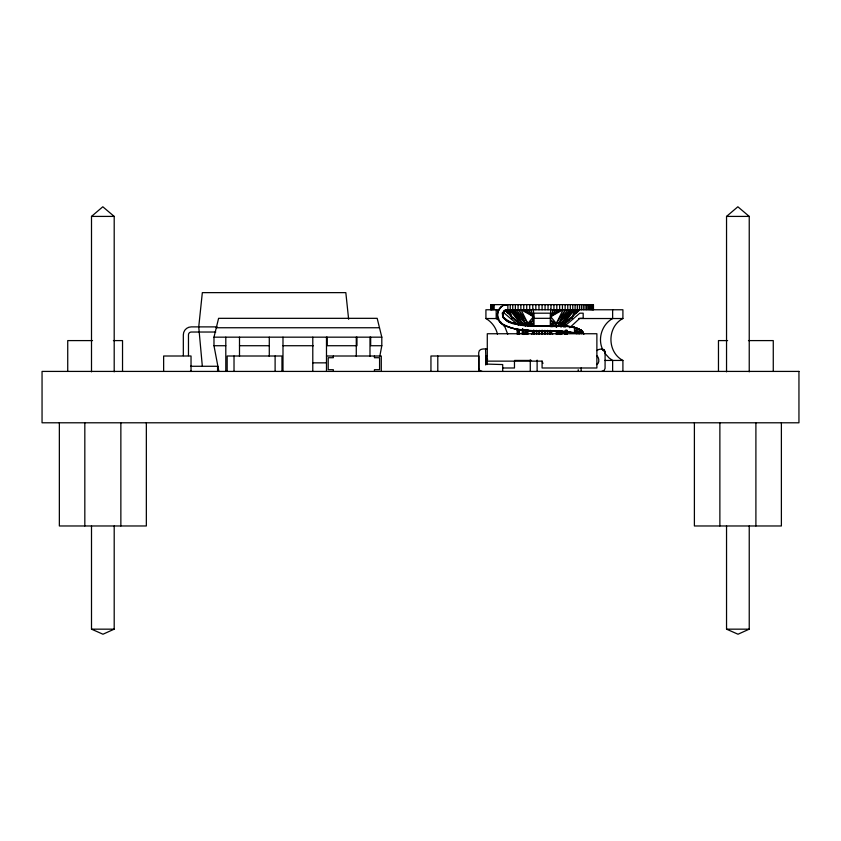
<?xml version="1.0" encoding="UTF-8"?>
<svg xmlns="http://www.w3.org/2000/svg" width="841" height="841" viewBox="0 0 841 841"><rect width="100%" height="100%" fill="white"/><g stroke="black" fill="none" stroke-linecap="round" stroke-linejoin="round"><path stroke-width="1.26" d="M564.71 334.171L565.394 330.313L565.72 334.171M565.478 330.313L565.089 334.171M527.885 334.476L527.927 329.577M527.959 325.909L527.969 323.47L518.771 323.596L505.273 310.634M561.231 334.056L561.283 331.438M561.378 326.213L561.431 323.596L571.27 309.761L558.845 323.47L556.195 323.47L553.672 326.403M566.203 334.171L566.287 330.313L566.382 334.171M566.676 334.171L566.76 330.313L566.781 334.171M517.783 334.171L517.877 330.313L517.961 334.171M533.762 334.171L533.52 330.313M558.277 334.056L558.371 331.438M558.561 326.213L558.655 323.47M486.382 356.258L485.572 357.719L487.286 355.711M518.445 334.171L518.655 330.313M485.583 357.53C486.855 355.133 485.194 358.161 485.972 356.626M522.124 334.056L522.429 328.831M524.91 334.056L525.131 330.135M525.362 326.213L525.52 323.47M544.632 334.171L544.873 330.313L545.441 334.171M536.211 334.171L536.547 330.313L537.01 334.171M550.308 326.108C561.546 326.981 576.18 323.396 583.885 333.74C576.421 322.471 559.233 327.864 548.311 326.098C537.725 326.003 527.055 325.93 516.605 323.964C509.078 325.057 494.55 313.104 507.859 309.761L507.859 304.631C496.789 303.916 493.699 320.284 503.265 324.573C526.109 336.158 553.073 327.422 576.979 333.74M502.55 315.343L503.118 312.495L504.474 310.844M505.273 310.361L502.697 313.714L503.528 318.066M560.285 334.518L560.663 330.881M561.042 327.244L561.431 323.596L572.984 309.761M526.781 334.476L527.318 329.577M527.706 325.909L527.969 323.47L529.662 325.425M547.165 334.171L547.617 330.313L547.954 334.171M538.724 334.171L539.302 330.313L539.533 334.171M549.636 334.171L550.308 330.313L550.403 334.171M379.848 356.006L381.803 345.725L381.803 337.167L377.178 318.329L218.597 318.329L213.982 337.167L213.982 345.725L218.86 371.417M541.268 334.171L542.088 330.313L542.897 334.171M533.11 333.74L533.867 330.313L534.54 334.171M564.542 326.96L563.691 323.596L576.211 313.251L577.157 309.761L572.616 316.721L565.394 323.596L558.655 323.596L558.802 326.213M561.578 326.213L561.431 323.596L574.54 309.761L572.616 316.721L575.927 309.761M564.406 333.74L565.057 331.459M502.687 313.777L504.127 311.128L507.859 309.761L504.127 311.128L503.118 312.495M553.273 309.761L550.645 316.647L556.332 323.47L565.32 309.761L558.845 323.47L550.645 323.47M532.469 333.74L533.867 330.313L531.459 334.424M532.563 320.4L533.52 318.192M581.772 333.74L582.655 331.838C560.095 316.552 523.407 336.442 502.718 316.552L502.697 313.714L503.496 318.035L507.459 321.073L511.139 322.566M551.906 326.886L553.515 323.47L550.645 326.108M576.779 328.074L574.498 332.836L557.436 331.301L567.717 331.69L554.177 331.28M579.785 309.761L576.211 313.251L578.219 309.761M563.407 326.96L561.431 323.596L558.845 323.47L567.433 309.761M555.838 309.761L550.645 316.647L563.092 309.761L556.332 323.47L550.645 320.064L553.588 323.47M558.845 323.47L569.42 309.761M574.54 309.761L563.691 323.596L569.021 320.169M576.211 313.251L579.092 309.761M531.722 325.751L530.66 323.47L533.52 320.064L527.833 323.47L518.844 309.761L525.52 323.596L525.604 326.213M501.162 306.954C493.982 317.278 498.839 308.1 502.718 305.903M569.672 327.748L579.785 318.329L583.181 318.329L583.181 313.188L579.785 313.188L564.574 326.234M558.34 309.761L550.645 316.647L560.768 309.761M578.892 328.947L574.498 332.836L574.498 327.443L580.868 330.145L583.885 333.74L580.868 330.145L574.498 327.443L581.152 330.366L574.498 332.836L582.655 331.838L579.47 333.74L569.693 331.911M91.501 371.848L91.501 216.41L102.812 206.781L114.197 216.41L114.197 371.848M726.54 371.848L726.54 216.41L737.862 206.781L749.236 216.41L749.236 371.848M487.654 359.244L485.919 360.442L485.919 364.1M505.073 309.761L507.953 313.251L507.007 309.761L622.908 309.761L622.908 318.529C606.95 326.781 606.95 352.179 622.908 360.442L622.908 371.417M507.102 309.835L504.127 311.128L507.859 309.761M504.127 311.128L506.419 309.972M114.197 525.972L114.197 629.163L102.98 634.219L91.501 629.163L91.501 525.972M749.236 525.972L749.236 629.163L738.02 634.219L726.54 629.163L726.54 525.972M596.879 350.592C599.297 348.269 605.068 348.468 605.1 352.579L605.068 368.432L604.101 370.408L601.672 371.417M582.655 331.838L575.77 333.225L572.889 332.447M504.358 305.199L507.859 304.631M596.542 364.563C599.791 363.669 599.318 357.541 596.879 355.743M509.635 309.761L520.474 323.596L511.549 316.721L509.635 309.761L522.734 323.596L533.52 323.47M511.191 309.761L522.734 323.596L525.32 323.47L516.731 309.761M91.501 216.41L114.197 216.41M726.54 216.41L749.236 216.41M490.713 304.631L593.452 304.631L593.452 309.761M498.808 309.761L485.919 309.761L485.919 318.529C491.691 321.914 496.095 327.654 497.462 334.245M502.119 313.188L504.379 313.188L518.645 325.425M533.867 318.329L550.308 318.329M485.919 318.529L498.808 318.529M510.582 318.529L514.503 318.529M569.462 318.529L573.383 318.529M578.619 318.529L622.908 318.529M217.083 326.886L191.264 326.886A7.937 7.937 0 0 0 183.327 334.834L183.327 355.659M216.284 327.748L379.491 327.748M215.769 332.027L191.264 332.027A2.807 2.807 0 0 0 188.468 334.834L188.468 355.659M213.982 337.167L381.803 337.167M92.531 340.594L67.732 340.594L67.732 371.417M113.398 340.594L122.534 340.594L122.534 371.417M727.602 340.594L718.466 340.594L718.466 371.417M748.469 340.594L773.268 340.594L773.268 371.417M213.982 345.725L225.798 345.725M239.496 345.725L269.288 345.725M282.986 345.725L313.472 345.725M381.803 345.725L370.671 345.725L370.671 337.167M487.286 349.152C484.521 348.763 478.802 348.342 478.718 352.579L478.75 368.432L479.727 370.408L482.145 371.417M326.487 356.006L381.288 356.006L381.288 371.417M514.503 360.442L531.512 360.442M604.784 360.442L622.908 360.442M487.286 361.136L542.088 361.136L542.96 363.428M312.789 362.849L326.487 362.849M485.572 349.152L486.077 364.058L502.697 364.563L502.697 371.417M217.851 366.277L191.264 366.277A2.807 2.807 0 0 1 190.539 366.182M502.823 367.99L514.471 367.99L514.471 361.136M91.501 629.163L114.197 629.163M726.54 629.163L749.236 629.163M546.471 331.259L563.302 331.417C543.496 330.103 521.651 333.877 503.265 324.573C498.702 322.229 496.4 316.626 497.861 311.727C496.285 316.899 498.986 322.681 503.875 324.941M540.374 326.003L548.311 326.098M557.436 326.14L569.735 326.665M535.717 331.039L548.784 331.27M542.802 326.045L532.427 325.73M537.862 331.112L516.963 329.262M534.687 325.803L532.311 325.698L534.687 325.824M525.173 330.355L529.925 330.744M526.624 325.33L523.239 324.983L533.52 325.782L530.66 323.47M526.624 330.492C518.666 329.619 510.277 328.81 503.265 324.573M523.659 325.036L511.055 322.534M572.364 327.023L576.274 327.916M603.281 349.551L601.672 349.152L604.101 350.15L605.1 352.579L603.281 349.551L604.837 351.265M574.498 327.443L580.49 329.872L583.885 333.74M603.386 349.614L602.145 349.183L603.817 349.909L605.005 351.79M515.155 320.169L520.474 323.596M523.396 309.761L533.52 316.647L527.833 323.47L521.073 309.761L533.52 316.647L530.892 309.761M499.67 320.926L496.19 318.529L496.19 309.761M503.496 318.035L507.407 321.041M583.212 332.594L580.49 329.872L582.445 331.606M525.825 309.761L533.52 316.647L528.327 309.761M580.49 329.872L582.571 331.753M500.132 322.114L501.225 323.123M504.379 318.329L508.984 322.608M515.417 328.6L517.257 330.313L518.771 330.313L519.77 333.74M500.416 321.672L505.115 327.359L507.733 334.245M514.745 309.761L525.32 323.47L512.894 309.761L522.734 323.596M604.931 353.336L609.157 358.035L612.637 360.442L612.637 371.417M507.007 309.761L511.549 316.721L508.237 309.761M550.908 331.343L552.716 334.424M505.956 309.761L507.953 313.251M603.26 350.655C597.099 339.659 601.63 324.552 612.637 318.529L612.637 309.761M550.771 331.459L551.707 333.74M550.561 331.459L551.17 333.709M519.454 334.171L518.771 330.313L519.076 334.171M556.595 327.138L556.195 323.47L556.216 327.138M556.984 330.807L557.383 334.476M523.375 329.661L523.89 334.518M348.637 319.275L345.83 292.636L202.334 292.636L198.739 326.886L202.334 366.277M561.893 331.438L562.04 334.056M559.107 331.438L559.265 334.056M525.751 330.135L525.888 334.056M517.488 334.171L517.415 330.313L517.257 334.171M522.839 328.831L522.934 334.056M556.248 330.807L556.279 334.476M502.697 313.714L502.718 316.552M781.384 422.792L781.384 525.972L694.393 525.972L694.393 422.792M755.901 422.792L755.901 525.972M719.875 422.792L719.875 525.972M593.105 304.631L593.105 309.761M592.674 304.631L592.674 309.761M592.075 304.631L592.075 309.761M591.297 304.631L591.297 309.761M590.361 304.631L590.361 309.761M589.257 304.631L589.257 309.761M587.996 304.631L587.996 309.761M586.576 304.631L586.576 309.761M585.01 304.631L585.01 309.761M583.286 304.631L583.286 309.761M581.436 304.631L581.436 309.761M581.131 367.99L581.131 371.417M579.449 304.631L579.449 309.761M578.219 369.704L578.219 371.417M577.336 304.631L577.336 309.761M575.107 304.631L575.107 309.761M572.763 304.631L572.763 309.761M570.314 304.631L570.314 309.761M567.77 304.631L567.77 309.761M565.394 323.596L565.394 326.96M565.141 304.631L565.141 309.761M562.429 304.631L562.429 309.761M559.654 304.631L559.654 309.761M556.816 304.631L556.816 309.761M553.935 304.631L553.935 309.761M551.002 304.631L551.002 309.761M550.645 309.183L550.645 326.466M550.308 326.718L550.308 313.188L533.867 313.188L533.867 325.803M548.048 304.631L548.048 309.761M545.073 304.631L545.073 309.761M542.088 304.631L542.088 309.761M542.088 330.313L542.088 334.171M542.088 361.136L542.088 367.99L596.879 367.99L596.879 333.74L487.286 333.74L487.286 364.563M538.965 304.631L538.965 309.761M537.115 360.116L537.115 371.417M535.854 304.631L535.854 309.761M533.52 309.183L533.52 326.466M532.774 304.631L532.774 309.761M530.272 359.853L530.272 371.417M529.714 304.631L529.714 309.761M526.718 304.631L526.718 309.761M523.764 304.631L523.764 309.761M520.884 304.631L520.884 309.761M518.077 304.631L518.077 309.761M515.365 304.631L515.365 309.761M512.747 304.631L512.747 309.761M510.245 304.631L510.245 309.761M494.151 304.631L494.151 309.761M493.11 304.631L493.11 309.761M492.248 304.631L492.248 309.761M491.575 304.631L491.575 309.761M491.102 304.631L491.102 309.761M490.808 304.631L490.713 309.761M485.741 356.006L485.741 364.994M478.897 371.417L478.897 356.006L430.949 356.006L430.949 371.417M437.793 356.006L437.793 371.417M374.434 356.006L374.434 357.719L379.575 357.719L379.575 369.704L374.434 369.704L374.434 371.417M369.987 337.167L369.987 356.374M356.973 337.167L356.973 345.725L327.17 345.725L327.17 337.167M356.279 337.167L356.279 356.374M333.341 356.006L333.341 357.719L328.2 357.719L328.2 369.704L333.341 369.704L333.341 371.417M326.487 337.167L326.487 371.417M312.789 337.167L312.789 371.417M282.986 337.167L282.986 371.417M281.966 371.417L281.966 356.006L227.165 356.006L227.165 371.417M275.112 356.006L275.112 371.417M269.288 337.167L269.288 356.374M239.496 337.167L239.496 356.374M234.019 356.006L234.019 371.417M225.798 337.167L225.798 371.417M217.577 366.277L217.577 371.417M191.033 371.417L191.033 356.006L163.638 356.006L163.638 371.417M146.345 422.792L146.345 525.972L59.354 525.972L59.354 422.792M120.862 422.792L120.862 525.972M84.825 422.792L84.825 525.972M191.264 371.417A7.937 7.937 0 0 1 190.234 371.344M566.918 330.313L566.876 334.171L566.918 330.313M798.95 371.417L42.05 371.417L42.05 422.792L798.95 422.792L798.95 371.417"/></g></svg>
